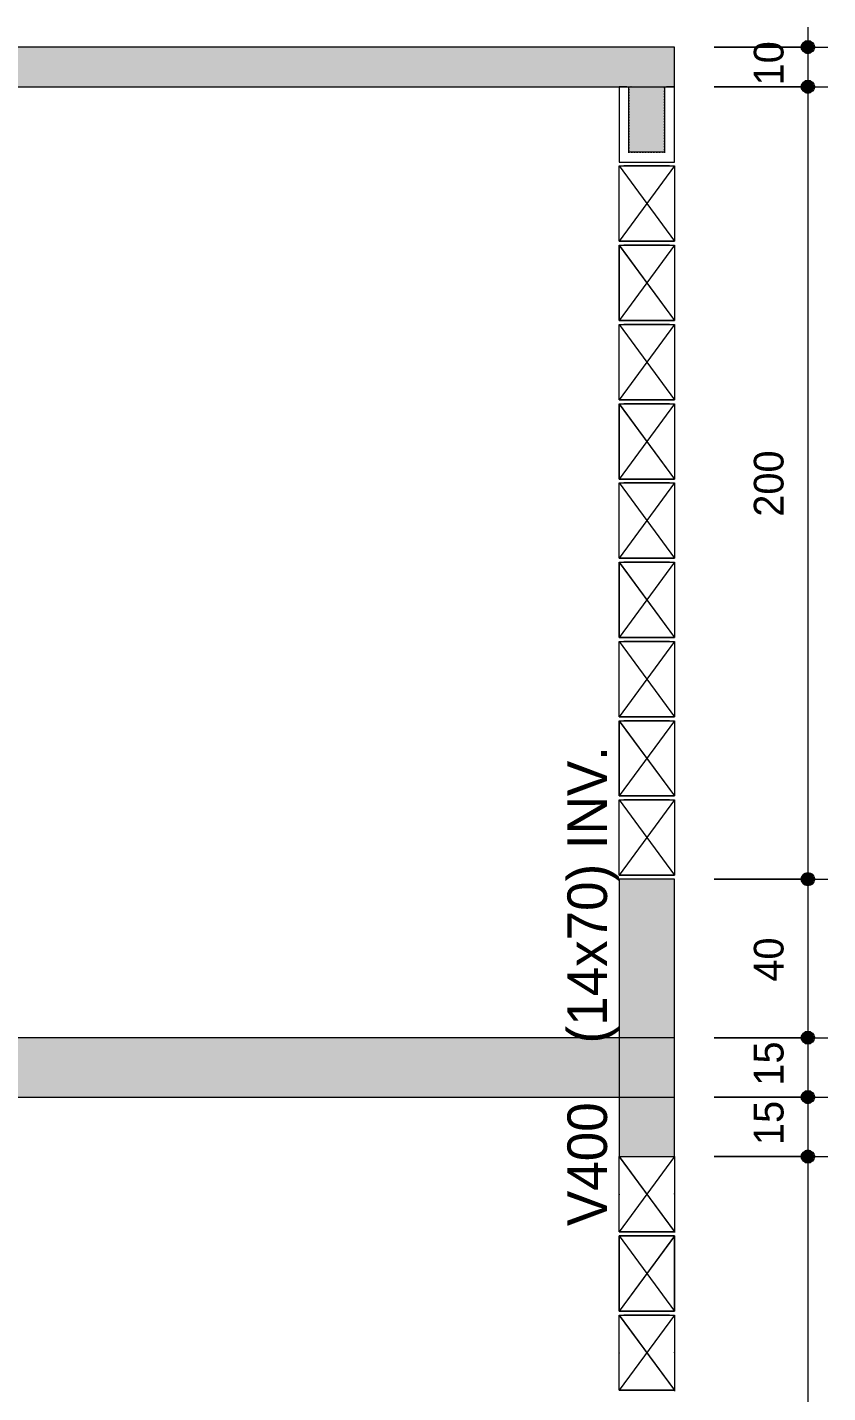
# Model space of a CAD drawing. Header units: centimetres. Extents: x 1490 to 17671, y -2277 to 8860.
# Drawn here: x 14970.4 to 15172.4, y 2320.4 to 2665 of the extents above; entities that cross this region are included whole.
import ezdxf

# ---------------------------------------------------------------- set-up
doc = ezdxf.new("R2010")
doc.units = ezdxf.units.CM
doc.linetypes.add('Pontilhada', pattern=[0.6, 0, -0.6])
for name, color, linetype, lineweight, true_color in [('A-ANNO-DIMS-1', 1, 'Continuous', 9, 0xff0000), ('A-FLOR-1', 251, 'Continuous', 9, 0x505050), ('S-BEAM-2', 8, 'Continuous', 9, 0x7f7f7f), ('S-BEAM-4', 7, 'Pontilhada', 9, 0xffffff), ('S-BEAM-5', 9, 'Pontilhada', 9, 0xc0c0c0)]:
    doc.layers.add(name, color=color, linetype=linetype, lineweight=lineweight, true_color=true_color)
for name, color, linetype, lineweight in [('A-ANNO-DIMS-50', 7, 'Continuous', 9), ('A-FLOR-2', 7, 'Continuous', 20), ('G-ANNO-TEXT', 7, 'Continuous', 9), ('S-BEAM', 7, 'Continuous', 9), ('S-BEAM-1', 7, 'Continuous', 13), ('S-BEAM-3', 7, 'Continuous', 20)]:
    doc.layers.add(name, color=color, linetype=linetype, lineweight=lineweight)
doc.styles.add('Bahnschrift_7', font='', dxfattribs={"height": 10})
doc.styles.add('Bahnschrift_8', font='', dxfattribs={"height": 7.5})
doc.styles.get('Bahnschrift_7').set_extended_font_data('Bahnschrift')
doc.styles.get('Bahnschrift_8').set_extended_font_data('Bahnschrift')
doc.dimstyles.new('Linear_-_2_mm_Arial_3', dxfattribs={"dimscale": 30.48, "dimtxt": 8.33133, "dimasz": 0.393701, "dimexe": 0.164042, "dimexo": 0.328084, "dimgap": 0.131234, "dimtad": 1, "dimdec": 0, "dimzin": 0, "dimdsep": 46, "dimtxsty": 'Bahnschrift_8', "dimblk1": 'DOTSMALL', "dimblk2": 'DOTSMALL', "dimsah": 1, "dimcen": 0.09, "dimdle": 0.164042, "dimazin": 0, "dimtfac": 1, "dimtdec": 4, "dimtix": 1, "dimtmove": 0, "dimatfit": 3, "dimfxl": 1, "dimtvp": 1, "dimtolj": 1, "dimtzin": 0, "dimarcsym": 2})

# ---------------------------------------------------------------- blocks, each defined once
blk = doc.blocks.new('LEONE - BLOCO 14X39X19 - LEONE - BLOCO 14X39X19-V61-CORTE B-COB')
at = {"layer": 'S-BEAM-1'}
for p, q in [((250.24, 2200), (264.24, 2181)), ((264.24, 2200), (250.24, 2181)), ((250.24, 2181), (250.24, 2200)), ((250.24, 2200), (264.24, 2200)), ((262.99, 2200), (251.49, 2200)), ((264.24, 2200), (264.24, 2181)), ((250.24, 2181), (264.24, 2181))]:
    blk.add_line(p, q, dxfattribs=at)
blk = doc.blocks.new('LEONE - BLOCO 14X39X19 - LEONE - BLOCO 14X39X19-554799-CORTE B-COB')
at = {"layer": 'S-BEAM-1'}
for p, q in [((250.24, 2180), (264.24, 2161)), ((264.24, 2180), (250.24, 2161)), ((250.24, 2161), (250.24, 2180)), ((250.24, 2180), (264.24, 2180)), ((262.99, 2180), (251.49, 2180)), ((251.49, 2180), (262.99, 2180)), ((264.24, 2180), (264.24, 2161)), ((250.24, 2161), (264.24, 2161)), ((264.24, 2161), (250.24, 2161))]:
    blk.add_line(p, q, dxfattribs=at)
blk = doc.blocks.new('LEONE - BLOCO 14X39X19 - LEONE - BLOCO 14X39X19-V60-CORTE B-COB')
at = {"layer": 'S-BEAM-1'}
for p, q in [((250.24, 2180), (264.24, 2161)), ((264.24, 2180), (250.24, 2161)), ((250.24, 2161), (250.24, 2180)), ((250.24, 2180), (264.24, 2180)), ((251.49, 2180), (262.99, 2180)), ((264.24, 2180), (264.24, 2161)), ((264.24, 2161), (250.24, 2161))]:
    blk.add_line(p, q, dxfattribs=at)
blk = doc.blocks.new('LEONE - BLOCO 14x34x5 - LEONE - BLOCO 14x34x19-V70-CORTE B-COB')
at = {"layer": 'S-BEAM-1'}
for p, q in [((44.24, 2220), (30.24, 2201)), ((30.24, 2201), (30.24, 2220)), ((30.24, 2220), (44.24, 2220)), ((44.24, 2220), (30.24, 2201)), ((30.24, 2219.9), (44.24, 2201)), ((30.24, 2219.9), (44.12, 2201.16)), ((30.24, 2201), (30.24, 2219.9)), ((31.49, 2220), (42.99, 2220)), ((44.24, 2220), (44.24, 2201)), ((44.24, 2220), (44.24, 2200.8)), ((30.24, 2210.5), (30.24, 2210.65)), ((30.24, 2210.5), (30.24, 2210.35)), ((44.24, 2210.5), (44.24, 2210.65)), ((44.24, 2210.5), (44.24, 2210.35)), ((44.24, 2201), (30.24, 2201)), ((42.99, 2201), (31.49, 2201))]:
    blk.add_line(p, q, dxfattribs=at)
blk = doc.blocks.new('LEONE - BLOCO 14x04x19 - LEONE - BLOCO 14x04x19-533013-CORTE B-COB')
at = {"layer": 'S-BEAM-1'}
for p, q in [((470.24, 2200), (484.24, 2181)), ((484.24, 2200), (470.24, 2181)), ((470.24, 2181), (470.24, 2200)), ((470.24, 2200), (484.24, 2200)), ((470.24, 2200), (484.24, 2200)), ((484.24, 2200), (484.24, 2181)), ((484.24, 2181), (470.24, 2181))]:
    blk.add_line(p, q, dxfattribs=at)
blk = doc.blocks.new('LEONE - BLOCO 14x34x5 - LEONE - BLOCO 14x34x19-V69-CORTE B-COB')
at = {"layer": 'S-BEAM-1'}
for p, q in [((30.24, 2200), (44.24, 2181)), ((30.24, 2200), (30.24, 2181)), ((44.24, 2200), (30.24, 2200)), ((30.24, 2200), (44.24, 2181)), ((44.24, 2199.9), (30.24, 2181)), ((44.24, 2199.9), (30.24, 2181)), ((31.49, 2200), (42.99, 2200)), ((44.24, 2181), (44.24, 2200)), ((44.24, 2199.9), (44.24, 2181)), ((30.24, 2181), (44.24, 2181)), ((42.99, 2181), (31.49, 2181))]:
    blk.add_line(p, q, dxfattribs=at)
blk = doc.blocks.new('LEONE - BLOCO 14X39X19 - LEONE - BLOCO 14X39X19-V71-CORTE B-COB')
at = {"layer": 'S-BEAM-1'}
for p, q in [((30.24, 2380), (44.24, 2361)), ((44.24, 2380), (30.24, 2361)), ((30.24, 2361), (30.24, 2380)), ((44.24, 2380), (44.24, 2361)), ((30.24, 2361), (44.24, 2361))]:
    blk.add_line(p, q, dxfattribs=at)
blk = doc.blocks.new('LEONE - BLOCO 14X39X19 - LEONE - BLOCO 14X39X19-V66-CORTE B-COB')
at = {"layer": 'S-BEAM-1'}
for p, q in [((-509.76, 2380), (-495.76, 2361)), ((-495.76, 2380), (-509.76, 2361)), ((-509.76, 2361), (-509.76, 2380)), ((-495.76, 2380), (-495.76, 2361)), ((-509.76, 2361), (-495.76, 2361)), ((-495.76, 2361), (-509.76, 2361))]:
    blk.add_line(p, q, dxfattribs=at)
blk = doc.blocks.new('LEONE - BLOCO 14x34x5 - LEONE - BLOCO 14x34x19-V72-CORTE B-COB')
at = {"layer": 'S-BEAM-1'}
for p, q in [((44.24, 2380), (30.24, 2361)), ((30.24, 2361), (30.24, 2380)), ((30.24, 2380), (44.24, 2380)), ((44.24, 2380), (30.24, 2361)), ((30.24, 2379.9), (44.24, 2361)), ((30.24, 2379.9), (44.12, 2361.16)), ((30.24, 2361), (30.24, 2379.9)), ((44.24, 2380), (44.24, 2361)), ((44.24, 2380), (44.24, 2360.8)), ((30.24, 2370.5), (30.24, 2370.65)), ((30.24, 2370.5), (30.24, 2370.35)), ((44.24, 2370.5), (44.24, 2370.65)), ((44.24, 2370.5), (44.24, 2370.35)), ((44.24, 2361), (30.24, 2361)), ((42.99, 2361), (31.49, 2361))]:
    blk.add_line(p, q, dxfattribs=at)
blk = doc.blocks.new('LEONE - BLOCO 14x34x5 - LEONE - BLOCO 14x34x19-2843082-CORTE B-COB')
at = {"layer": 'S-BEAM-1'}
for p, q in [((-495.76, 2340), (-509.76, 2321)), ((-509.76, 2321), (-509.76, 2340)), ((-509.76, 2340), (-495.76, 2340)), ((-495.76, 2340), (-509.76, 2321)), ((-509.76, 2339.9), (-495.76, 2321)), ((-509.76, 2339.9), (-495.76, 2321)), ((-509.76, 2339.9), (-509.76, 2321)), ((-497.01, 2340), (-508.51, 2340)), ((-495.76, 2340), (-495.76, 2321)), ((-495.76, 2321), (-509.76, 2321)), ((-508.51, 2321), (-497.01, 2321))]:
    blk.add_line(p, q, dxfattribs=at)
blk = doc.blocks.new('LEONE - BLOCO CANALETA 14X39X2 - LEONE - BLOCO CANALETA 14X39X19-V73-CORTE B-COB')
at = {"layer": 'S-BEAM'}
for p, q in [((30.24, 2650), (30.24, 2631)), ((44.24, 2631), (44.24, 2650)), ((30.24, 2631), (44.24, 2631))]:
    blk.add_line(p, q, dxfattribs=at)
blk = doc.blocks.new('LEONE - BLOCO CANALETA 14X39X2 - LEONE - BLOCO CANALETA 14X39X19-V62-CORTE B-COB')
at = {"layer": 'S-BEAM'}
for p, q in [((250.24, 2300), (250.24, 2281)), ((252.24, 2300), (250.24, 2300)), ((252.74, 2283.5), (252.74, 2300)), ((261.74, 2300), (261.74, 2283.5)), ((264.24, 2300), (262.24, 2300)), ((264.24, 2281), (264.24, 2300)), ((261.74, 2283.5), (252.74, 2283.5)), ((250.24, 2281), (264.24, 2281))]:
    blk.add_line(p, q, dxfattribs=at)
blk = doc.blocks.new('LEONE - BARRA GRAUTE CANALETA - LEONE - BARRA GRAUTE CANALETA-V79-CORTE B-COB')
at = {"layer": 'S-BEAM-5'}
blk.add_hatch(color=256, dxfattribs=at).paths.add_polyline_path([(41.74, 2633.5), (41.74, 2650), (32.74, 2650), (32.74, 2633.5)])
at = {"layer": 'S-BEAM-4'}
for p, q in [((41.74, 2650), (32.74, 2650)), ((32.74, 2650), (32.74, 2633.5)), ((41.74, 2633.5), (41.74, 2650)), ((32.74, 2633.5), (41.74, 2633.5))]:
    blk.add_line(p, q, dxfattribs=at)
blk = doc.blocks.new('DIMBLOCK357-CORTE B-COB')
at = {"layer": 'A-ANNO-DIMS-50', "lineweight": 35, "true_color": 0xff0000}
h = blk.add_hatch(color=1, dxfattribs=at)
edge = h.paths.add_edge_path()
edge.add_arc((15167.44, 2660), 1.5, 0, 360)
h = blk.add_hatch(color=1, dxfattribs=at)
edge = h.paths.add_edge_path()
edge.add_arc((15167.44, 2650), 1.5, 0, 360)
at = {"layer": 'A-ANNO-DIMS-50', "color": 1, "true_color": 0xff0000}
for p, q in [((15167.44, 2665), (15167.44, 2650)), ((15143.78, 2660), (15172.44, 2660)), ((15167.44, 2660), (15143.78, 2660)), ((15143.78, 2650), (15172.44, 2650)), ((15167.44, 2650), (15143.78, 2650))]:
    blk.add_line(p, q, dxfattribs=at)
at = {"layer": 'A-ANNO-DIMS-50', "color": 1, "lineweight": 35, "true_color": 0xff0000}
for centre in [(15167.44, 2660), (15167.44, 2650)]:
    blk.add_circle(centre, 1.5, dxfattribs=at)
at = {"layer": 'A-ANNO-DIMS-50', "color": 0, "insert": (15153.79, 2650.33), "char_height": 7.5, "width": 11.2094, "attachment_point": 1, "rotation": 90, "line_spacing_factor": 1.009858, "style": 'Bahnschrift_8'}
blk.add_mtext('10', dxfattribs=at)
blk = doc.blocks.new('_DotSmall')
at = {"color": 0, "linetype": 'ByBlock', "const_width": 0.5}
blk.add_lwpolyline([(-0.0625, 0, 1), (0.0625, 0, 1)], format="xyb", close=True, dxfattribs=at)
blk = doc.blocks.new('DIMBLOCK358-CORTE B-COB')
at = {"layer": 'A-ANNO-DIMS-50', "lineweight": 35, "true_color": 0xff0000}
h = blk.add_hatch(color=1, dxfattribs=at)
edge = h.paths.add_edge_path()
edge.add_arc((15167.44, 2650), 1.5, 0, 360)
h = blk.add_hatch(color=1, dxfattribs=at)
edge = h.paths.add_edge_path()
edge.add_arc((15167.44, 2450), 1.5, 0, 360)
at = {"layer": 'A-ANNO-DIMS-50', "color": 1, "true_color": 0xff0000}
for p, q in [((15143.78, 2650), (15172.44, 2650)), ((15167.44, 2650), (15143.78, 2650)), ((15167.44, 2650), (15167.44, 2450)), ((15143.78, 2450), (15172.44, 2450)), ((15167.44, 2450), (15143.78, 2450))]:
    blk.add_line(p, q, dxfattribs=at)
at = {"layer": 'A-ANNO-DIMS-50', "color": 1, "lineweight": 35, "true_color": 0xff0000}
for centre in [(15167.44, 2650), (15167.44, 2450)]:
    blk.add_circle(centre, 1.5, dxfattribs=at)
at = {"layer": 'A-ANNO-DIMS-50', "color": 0, "insert": (15153.79, 2541.48), "char_height": 7.5, "width": 20.4496, "attachment_point": 1, "rotation": 90, "line_spacing_factor": 1.009858, "style": 'Bahnschrift_8'}
blk.add_mtext('200', dxfattribs=at)
blk = doc.blocks.new('DIMBLOCK359-CORTE B-COB')
at = {"layer": 'A-ANNO-DIMS-50', "lineweight": 35, "true_color": 0xff0000}
h = blk.add_hatch(color=1, dxfattribs=at)
edge = h.paths.add_edge_path()
edge.add_arc((15167.44, 2450), 1.5, 0, 360)
h = blk.add_hatch(color=1, dxfattribs=at)
edge = h.paths.add_edge_path()
edge.add_arc((15167.44, 2410), 1.5, 0, 360)
at = {"layer": 'A-ANNO-DIMS-50', "color": 1, "true_color": 0xff0000}
for p, q in [((15143.78, 2450), (15172.44, 2450)), ((15167.44, 2450), (15143.78, 2450)), ((15167.44, 2450), (15167.44, 2410)), ((15143.78, 2410), (15172.44, 2410)), ((15167.44, 2410), (15143.78, 2410))]:
    blk.add_line(p, q, dxfattribs=at)
at = {"layer": 'A-ANNO-DIMS-50', "color": 1, "lineweight": 35, "true_color": 0xff0000}
for centre in [(15167.44, 2450), (15167.44, 2410)]:
    blk.add_circle(centre, 1.5, dxfattribs=at)
at = {"layer": 'A-ANNO-DIMS-50', "color": 0, "insert": (15153.79, 2424.13), "char_height": 7.5, "width": 14.0875, "attachment_point": 1, "rotation": 90, "line_spacing_factor": 1.009858, "style": 'Bahnschrift_8'}
blk.add_mtext('40', dxfattribs=at)
blk = doc.blocks.new('DIMBLOCK360-CORTE B-COB')
at = {"layer": 'A-ANNO-DIMS-50', "lineweight": 35, "true_color": 0xff0000}
h = blk.add_hatch(color=1, dxfattribs=at)
edge = h.paths.add_edge_path()
edge.add_arc((15167.44, 2410), 1.5, 0, 360)
h = blk.add_hatch(color=1, dxfattribs=at)
edge = h.paths.add_edge_path()
edge.add_arc((15167.44, 2395), 1.5, 0, 360)
at = {"layer": 'A-ANNO-DIMS-50', "color": 1, "true_color": 0xff0000}
for p, q in [((15143.78, 2410), (15172.44, 2410)), ((15167.44, 2410), (15143.78, 2410)), ((15167.44, 2410), (15167.44, 2395)), ((15143.78, 2395), (15172.44, 2395)), ((15167.44, 2395), (15143.78, 2395))]:
    blk.add_line(p, q, dxfattribs=at)
at = {"layer": 'A-ANNO-DIMS-50', "color": 1, "lineweight": 35, "true_color": 0xff0000}
for centre in [(15167.44, 2410), (15167.44, 2395)]:
    blk.add_circle(centre, 1.5, dxfattribs=at)
at = {"layer": 'A-ANNO-DIMS-50', "color": 0, "insert": (15153.79, 2397.89), "char_height": 7.5, "width": 11.0579, "attachment_point": 1, "rotation": 90, "line_spacing_factor": 1.009858, "style": 'Bahnschrift_8'}
blk.add_mtext('15', dxfattribs=at)
blk = doc.blocks.new('DIMBLOCK361-CORTE B-COB')
at = {"layer": 'A-ANNO-DIMS-50', "lineweight": 35, "true_color": 0xff0000}
h = blk.add_hatch(color=1, dxfattribs=at)
edge = h.paths.add_edge_path()
edge.add_arc((15167.44, 2395), 1.5, 0, 360)
h = blk.add_hatch(color=1, dxfattribs=at)
edge = h.paths.add_edge_path()
edge.add_arc((15167.44, 2380), 1.5, 0, 360)
at = {"layer": 'A-ANNO-DIMS-50', "color": 1, "true_color": 0xff0000}
for p, q in [((15143.78, 2395), (15172.44, 2395)), ((15167.44, 2395), (15143.78, 2395)), ((15167.44, 2395), (15167.44, 2380)), ((15143.78, 2380), (15172.44, 2380)), ((15167.44, 2380), (15143.78, 2380))]:
    blk.add_line(p, q, dxfattribs=at)
at = {"layer": 'A-ANNO-DIMS-50', "color": 1, "lineweight": 35, "true_color": 0xff0000}
for centre in [(15167.44, 2395), (15167.44, 2380)]:
    blk.add_circle(centre, 1.5, dxfattribs=at)
at = {"layer": 'A-ANNO-DIMS-50', "color": 0, "insert": (15153.79, 2382.89), "char_height": 7.5, "width": 11.0579, "attachment_point": 1, "rotation": 90, "line_spacing_factor": 1.009858, "style": 'Bahnschrift_8'}
blk.add_mtext('15', dxfattribs=at)
blk = doc.blocks.new('DIMBLOCK362-CORTE B-COB')
at = {"layer": 'A-ANNO-DIMS-50', "lineweight": 35, "true_color": 0xff0000}
h = blk.add_hatch(color=1, dxfattribs=at)
edge = h.paths.add_edge_path()
edge.add_arc((15167.44, 2380), 1.5, 0, 360)
h = blk.add_hatch(color=1, dxfattribs=at)
edge = h.paths.add_edge_path()
edge.add_arc((15167.44, 2160), 1.5, 0, 360)
at = {"layer": 'A-ANNO-DIMS-50', "color": 1, "true_color": 0xff0000}
for p, q in [((15143.78, 2380), (15172.44, 2380)), ((15167.44, 2380), (15143.78, 2380)), ((15167.44, 2380), (15167.44, 2155)), ((15159.56, 2160), (15172.44, 2160)), ((15167.44, 2160), (15159.56, 2160))]:
    blk.add_line(p, q, dxfattribs=at)
at = {"layer": 'A-ANNO-DIMS-50', "color": 1, "lineweight": 35, "true_color": 0xff0000}
for centre in [(15167.44, 2380), (15167.44, 2160)]:
    blk.add_circle(centre, 1.5, dxfattribs=at)
at = {"layer": 'A-ANNO-DIMS-50', "color": 0, "insert": (15153.79, 2261.67), "char_height": 7.5, "width": 19.9952, "attachment_point": 1, "rotation": 90, "line_spacing_factor": 1.009858, "style": 'Bahnschrift_8'}
blk.add_mtext('220', dxfattribs=at)

msp = doc.modelspace()

# ---------------------------------------------------------------- hatches: boundary and pattern name
at = {"layer": 'A-FLOR-1'}
for points in [[(15133.78, 2650), (15133.78, 2660), (14579.78, 2660), (14579.78, 2650), (14857.86, 2650)], [(15133.78, 2395), (15133.78, 2410), (14579.78, 2410), (14579.78, 2395), (14857.86, 2395)]]:
    msp.add_hatch(color=256, dxfattribs=at).paths.add_polyline_path(points)
at = {"layer": 'S-BEAM-2'}
h = msp.add_hatch(color=256, dxfattribs=at)
h.paths.add_polyline_path([(15133.78, 2380), (15133.78, 2395), (15119.78, 2395), (15119.78, 2380)])
h.paths.add_polyline_path([(15119.78, 2410), (15133.78, 2410), (15133.78, 2450), (15119.78, 2450)])

# ---------------------------------------------------------------- linework, layer by layer
at = {"layer": 'A-FLOR-2'}
for p, q in [((15133.78, 2660), (14579.78, 2660)), ((15133.78, 2650), (15133.78, 2660)), ((14579.78, 2650), (15133.78, 2650)), ((15133.78, 2410), (14579.78, 2410)), ((15133.78, 2395), (15133.78, 2410)), ((14579.78, 2395), (15133.78, 2395))]:
    msp.add_line(p, q, dxfattribs=at)
at = {"layer": 'S-BEAM-3'}
for p, q in [((15133.78, 2450), (15119.78, 2450)), ((15119.78, 2450), (15119.78, 2380)), ((15133.78, 2380), (15133.78, 2450)), ((15119.78, 2380), (15133.78, 2380))]:
    msp.add_line(p, q, dxfattribs=at)

# ---------------------------------------------------------------- block references
at = {"layer": 'S-BEAM'}
for name, p in [('LEONE - BLOCO CANALETA 14X39X2 - LEONE - BLOCO CANALETA 14X39X19-V73-CORTE B-COB', (15089.53, 0)), ('LEONE - BLOCO CANALETA 14X39X2 - LEONE - BLOCO CANALETA 14X39X19-V73-CORTE B-COB', (15089.53, 0)), ('LEONE - BLOCO CANALETA 14X39X2 - LEONE - BLOCO CANALETA 14X39X19-V62-CORTE B-COB', (14869.53, 350)), ('LEONE - BLOCO CANALETA 14X39X2 - LEONE - BLOCO CANALETA 14X39X19-V73-CORTE B-COB', (15089.53, 0)), ('LEONE - BLOCO 14X39X19 - LEONE - BLOCO 14X39X19-V61-CORTE B-COB', (14869.53, 430)), ('LEONE - BLOCO 14X39X19 - LEONE - BLOCO 14X39X19-554799-CORTE B-COB', (14869.53, 450)), ('LEONE - BLOCO 14X39X19 - LEONE - BLOCO 14X39X19-554799-CORTE B-COB', (14869.53, 430)), ('LEONE - BLOCO 14X39X19 - LEONE - BLOCO 14X39X19-554799-CORTE B-COB', (14869.53, 430)), ('LEONE - BLOCO 14x34x5 - LEONE - BLOCO 14x34x19-2843082-CORTE B-COB', (15629.53, 270)), ('LEONE - BLOCO 14X39X19 - LEONE - BLOCO 14X39X19-V61-CORTE B-COB', (14869.53, 390)), ('LEONE - BLOCO 14X39X19 - LEONE - BLOCO 14X39X19-554799-CORTE B-COB', (14869.53, 410)), ('LEONE - BLOCO 14X39X19 - LEONE - BLOCO 14X39X19-554799-CORTE B-COB', (14869.53, 390)), ('LEONE - BLOCO 14X39X19 - LEONE - BLOCO 14X39X19-554799-CORTE B-COB', (14869.53, 390)), ('LEONE - BLOCO 14x34x5 - LEONE - BLOCO 14x34x19-2843082-CORTE B-COB', (15629.53, 230)), ('LEONE - BLOCO 14X39X19 - LEONE - BLOCO 14X39X19-V61-CORTE B-COB', (14869.53, 350)), ('LEONE - BLOCO 14X39X19 - LEONE - BLOCO 14X39X19-554799-CORTE B-COB', (14869.53, 370)), ('LEONE - BLOCO 14X39X19 - LEONE - BLOCO 14X39X19-554799-CORTE B-COB', (14869.53, 350)), ('LEONE - BLOCO 14X39X19 - LEONE - BLOCO 14X39X19-554799-CORTE B-COB', (14869.53, 350)), ('LEONE - BLOCO 14x34x5 - LEONE - BLOCO 14x34x19-2843082-CORTE B-COB', (15629.53, 190)), ('LEONE - BLOCO 14X39X19 - LEONE - BLOCO 14X39X19-V61-CORTE B-COB', (14869.53, 310)), ('LEONE - BLOCO 14X39X19 - LEONE - BLOCO 14X39X19-554799-CORTE B-COB', (14869.53, 330)), ('LEONE - BLOCO 14X39X19 - LEONE - BLOCO 14X39X19-554799-CORTE B-COB', (14869.53, 310)), ('LEONE - BLOCO 14X39X19 - LEONE - BLOCO 14X39X19-554799-CORTE B-COB', (14869.53, 310)), ('LEONE - BLOCO 14x34x5 - LEONE - BLOCO 14x34x19-2843082-CORTE B-COB', (15629.53, 150)), ('LEONE - BLOCO 14X39X19 - LEONE - BLOCO 14X39X19-V61-CORTE B-COB', (14869.53, 270)), ('LEONE - BLOCO 14X39X19 - LEONE - BLOCO 14X39X19-554799-CORTE B-COB', (14869.53, 290)), ('LEONE - BLOCO 14X39X19 - LEONE - BLOCO 14X39X19-V71-CORTE B-COB', (15089.53, 0)), ('LEONE - BLOCO 14X39X19 - LEONE - BLOCO 14X39X19-V66-CORTE B-COB', (15629.53, 0)), ('LEONE - BLOCO 14X39X19 - LEONE - BLOCO 14X39X19-V66-CORTE B-COB', (15629.53, 0)), ('LEONE - BLOCO 14x04x19 - LEONE - BLOCO 14x04x19-533013-CORTE B-COB', (14649.53, 160)), ('LEONE - BLOCO 14X39X19 - LEONE - BLOCO 14X39X19-V61-CORTE B-COB', (14869.53, 160)), ('LEONE - BLOCO 14X39X19 - LEONE - BLOCO 14X39X19-554799-CORTE B-COB', (14869.53, 180)), ('LEONE - BLOCO 14X39X19 - LEONE - BLOCO 14X39X19-V61-CORTE B-COB', (14869.53, 140)), ('LEONE - BLOCO 14X39X19 - LEONE - BLOCO 14X39X19-554799-CORTE B-COB', (14869.53, 160)), ('LEONE - BLOCO 14X39X19 - LEONE - BLOCO 14X39X19-554799-CORTE B-COB', (14869.53, 160))]:
    msp.add_blockref(name, p, dxfattribs=at)
at = {"layer": 'S-BEAM-1'}
for name, p in [('LEONE - BLOCO 14X39X19 - LEONE - BLOCO 14X39X19-V60-CORTE B-COB', (14869.53, 450)), ('LEONE - BLOCO 14X39X19 - LEONE - BLOCO 14X39X19-V60-CORTE B-COB', (14869.53, 430)), ('LEONE - BLOCO 14X39X19 - LEONE - BLOCO 14X39X19-V60-CORTE B-COB', (14869.53, 410)), ('LEONE - BLOCO 14X39X19 - LEONE - BLOCO 14X39X19-V60-CORTE B-COB', (14869.53, 390)), ('LEONE - BLOCO 14X39X19 - LEONE - BLOCO 14X39X19-V60-CORTE B-COB', (14869.53, 370)), ('LEONE - BLOCO 14X39X19 - LEONE - BLOCO 14X39X19-V60-CORTE B-COB', (14869.53, 350)), ('LEONE - BLOCO 14X39X19 - LEONE - BLOCO 14X39X19-V60-CORTE B-COB', (14869.53, 330)), ('LEONE - BLOCO 14X39X19 - LEONE - BLOCO 14X39X19-V60-CORTE B-COB', (14869.53, 310)), ('LEONE - BLOCO 14X39X19 - LEONE - BLOCO 14X39X19-V60-CORTE B-COB', (14869.53, 290)), ('LEONE - BLOCO 14x34x5 - LEONE - BLOCO 14x34x19-V72-CORTE B-COB', (15089.53, 0)), ('LEONE - BLOCO 14x34x5 - LEONE - BLOCO 14x34x19-V69-CORTE B-COB', (15089.53, 160)), ('LEONE - BLOCO 14x34x5 - LEONE - BLOCO 14x34x19-V70-CORTE B-COB', (15089.53, 120))]:
    msp.add_blockref(name, p, dxfattribs=at)
at = {"layer": 'S-BEAM-4'}
msp.add_blockref('LEONE - BARRA GRAUTE CANALETA - LEONE - BARRA GRAUTE CANALETA-V79-CORTE B-COB', (15089.53, 0), dxfattribs=at)

# ---------------------------------------------------------------- texts
at = {"layer": 'G-ANNO-TEXT', "insert": (15106.74, 2362.45), "char_height": 10, "width": 148.3122, "attachment_point": 1, "rotation": 90, "style": 'Bahnschrift_7'}
msp.add_mtext('V400    (14x70) INV.', dxfattribs=at)

# ---------------------------------------------------------------- dimensions: what is measured, and where the dimension line sits
at = {"layer": 'A-ANNO-DIMS-1'}
for base, p1, p2, override, picture, middle in [((15167.44, 2650), (15133.78, 2660), (15133.78, 2650), {"dimpost": '<>', "dimfxl": 10}, 'DIMBLOCK357-CORTE B-COB', (15159.6, 2655)), ((15167.44, 2450), (15133.78, 2650), (15133.78, 2450), {"dimpost": '<>', "dimfxl": 200}, 'DIMBLOCK358-CORTE B-COB', (15159.6, 2550)), ((15167.44, 2410), (15133.78, 2450), (15133.78, 2410), {"dimpost": '<>', "dimfxl": 40}, 'DIMBLOCK359-CORTE B-COB', (15159.6, 2430)), ((15167.44, 2395), (15133.78, 2410), (15133.78, 2395), {"dimpost": '<>', "dimfxl": 15}, 'DIMBLOCK360-CORTE B-COB', (15159.65, 2402.5)), ((15167.44, 2380), (15133.78, 2395), (15133.78, 2380), {"dimpost": '<>', "dimfxl": 15}, 'DIMBLOCK361-CORTE B-COB', (15159.65, 2387.5)), ((15167.44, 2160), (15133.78, 2380), (15169.56, 2160), {"dimpost": '<>', "dimfxl": 222.891352}, 'DIMBLOCK362-CORTE B-COB', (15159.6, 2270))]:
    dim = msp.add_linear_dim(base=base, p1=p1, p2=p2, angle=90, dimstyle='Linear_-_2_mm_Arial_3', override=override, dxfattribs=at)
    dim.commit()
    dim.dimension.update_dxf_attribs({"geometry": picture, "text_midpoint": middle})

doc.saveas('drawing.dxf')
